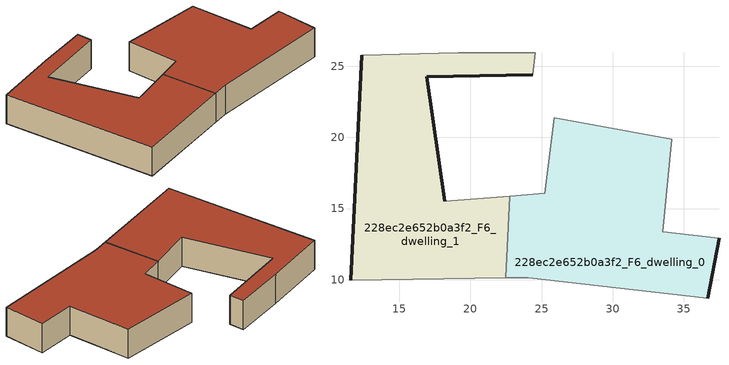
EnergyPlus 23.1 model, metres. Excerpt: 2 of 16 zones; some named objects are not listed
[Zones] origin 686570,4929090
228ec2e652b0a3f2_F6_dwelling_0
 floor to 228ec2e652b0a3f2_F5_dwelling_0 (EU_floor_Construction): 36.67,8.68 37.47,12.92 33.53,13.38 34.14,19.86 25.89,21.37 25.23,16.08 22.77,15.88 22.48,10.13 24.06,10.16 z18
 wall outside (EU_wall_Construction): 37.47,12.92 36.67,8.68 z18:21
 wall adiabatic (EU_wall_Construction): 36.67,8.68 24.06,10.16 22.48,10.13 / 22.77,15.88 25.23,16.08 25.89,21.37 34.14,19.86 33.53,13.38 37.47,12.92 z18:21
 wall to 228ec2e652b0a3f2_F6_dwelling_1 (EU_wall_Construction): 22.48,10.13 22.77,15.88 z18:21
 roof outside (EU_roof_Construction): 34.14,19.86 33.53,13.38 37.47,12.92 36.67,8.68 24.06,10.16 22.48,10.13 22.77,15.88 25.23,16.08 25.89,21.37 z21
228ec2e652b0a3f2_F6_dwelling_1
 floor to 228ec2e652b0a3f2_F5_dwelling_1 (EU_floor_Construction): 22.48,10.13 22.77,15.88 18.19,15.5 16.94,24.25 24.38,24.41 24.57,25.93 19.15,25.96 12.37,25.75 11.58,9.97 z18
 wall outside (EU_wall_Construction): 11.58,9.97 12.37,25.75 / 24.38,24.41 16.94,24.25 18.19,15.5 z18:21
 wall adiabatic (EU_wall_Construction): 18.19,15.5 22.77,15.88 / 22.48,10.13 11.58,9.97 / 12.37,25.75 19.15,25.96 24.57,25.93 24.38,24.41 z18:21
 roof outside (EU_roof_Construction): 24.57,25.93 24.38,24.41 16.94,24.25 18.19,15.5 22.77,15.88 22.48,10.13 11.58,9.97 12.37,25.75 19.15,25.96 z21
[Building]
EU S2 Campaign: North Axis=0; Terrain=City; Solar Distribution=FullExterior
[Site:Location]
Bologna: Latitude=44.5; Longitude=11.25; Time Zone=1; Elevation=37
[SizingPeriod:WeatherFileDays]
AnnualSizingPeriod: Begin Month=1; Begin Day of Month=1; End Month=12; End Day of Month=31; Day of Week for Start Day=Monday; Use Weather File Daylight Saving Period=No; Use Weather File Rain and Snow Indicators=No
[MATERIAL]
EU_InternalMass_Material: Roughness=MediumRough; Thickness=0.1; Conductivity=1; Density=1800; Specific Heat=900; Thermal Absorptance=0.9; Solar Absorptance=0.7; Visible Absorptance=0.7
[MATERIAL:NOMASS] Roughness=MediumRough; Thermal Absorptance=0.9; Solar Absorptance=0.7; Visible Absorptance=0.7
Name | Thermal Resistance
EU_wall_NoMass | 0.905828
EU_roof_NoMass | 0.37593
EU_floor_NoMass | 0.67114
[CONSTRUCTION]
EU_wall_Construction: EU_wall_NoMass
EU_roof_Construction: EU_roof_NoMass
EU_floor_Construction: EU_floor_NoMass
EU_InternalMass_Construction: EU_InternalMass_Material
[ZONE] Type=1; Multiplier=1; Ceiling Height=autocalculate; Floor Area=autocalculate; Part of Total Floor Area=Yes
Name | Volume
228ec2e652b0a3f2_F6_dwelling_0 | 371.112
228ec2e652b0a3f2_F6_dwelling_1 | 382.592
[INTERNALMASS] Construction=EU_InternalMass_Construction; Surface Area=188.432
Name | Zone or ZoneList
228ec2e652b0a3f2_F6_dwelling_0_EU_InternalMass | 228ec2e652b0a3f2_F6_dwelling_0
228ec2e652b0a3f2_F6_dwelling_1_EU_InternalMass | 228ec2e652b0a3f2_F6_dwelling_1
[OTHEREQUIPMENT] Fuel Type=Electricity; Design Level Calculation Method=Watts/Area; Power per Zone Floor Area=1; Fraction Latent=0; Fraction Radiant=0; Fraction Lost=0; Carbon Dioxide Generation Rate=0; EndUse Subcategory=EU_Step8_InternalGains
Name | Zone or ZoneList or Space or SpaceList | Schedule
EU_Step8_InternalGain_228ec2e652b0a3f2_F6_dwelling_0_f000 | 228ec2e652b0a3f2_F6_dwelling_0 | EU_Step8_GainSchedule_228ec2e652b0a3f2_F6_dwelling_0_f000
EU_Step8_InternalGain_228ec2e652b0a3f2_F6_dwelling_1_f000 | 228ec2e652b0a3f2_F6_dwelling_1 | EU_Step8_GainSchedule_228ec2e652b0a3f2_F6_dwelling_1_f000
[ZONEVENTILATION:DESIGNFLOWRATE] Schedule=EU_AlwaysOn; Design Flow Rate Calculation Method=AirChanges/Hour; Air Changes per Hour=0.73129; Ventilation Type=Natural; Fan Pressure Rise=0; Fan Total Efficiency=1; Constant Term Coefficient=1; Temperature Term Coefficient=0; Velocity Term Coefficient=0; Velocity Squared Term Coefficient=0; Minimum Indoor Temperature=-100; Maximum Indoor Temperature=100; Delta Temperature=-100; Minimum Outdoor Temperature=-100; Maximum Outdoor Temperature=100; Maximum Wind Speed=40
Name | Zone or ZoneList or Space or SpaceList
EU_ConstantAir_228ec2e652b0a3f2_F6_dwelling_0 | 228ec2e652b0a3f2_F6_dwelling_0
EU_ConstantAir_228ec2e652b0a3f2_F6_dwelling_1 | 228ec2e652b0a3f2_F6_dwelling_1
[HVACTEMPLATE:ZONE:IDEALLOADSAIRSYSTEM] System Availability Schedule=EU_AlwaysOn; Maximum Heating Supply Air Temperature=50; Minimum Cooling Supply Air Temperature=13; Maximum Heating Supply Air Humidity Ratio=0.0156; Minimum Cooling Supply Air Humidity Ratio=0.0077; Heating Limit=NoLimit; Cooling Limit=NoLimit; Heating Availability Schedule=EU_AlwaysOn; Cooling Availability Schedule=EU_CoolingOff; Dehumidification Control Type=ConstantSensibleHeatRatio; Cooling Sensible Heat Ratio=0.7; Dehumidification Setpoint=60; Humidification Control Type=None; Humidification Setpoint=30; Outdoor Air Method=None; Outdoor Air Flow Rate per Person=0.00944; Outdoor Air Flow Rate per Zone Floor Area=0; Outdoor Air Flow Rate per Zone=0; Demand Controlled Ventilation Type=None; Outdoor Air Economizer Type=NoEconomizer; Heat Recovery Type=None; Sensible Heat Recovery Effectiveness=0.7; Latent Heat Recovery Effectiveness=0.65
Name | Template Thermostat
228ec2e652b0a3f2_F6_dwelling_0 | EU_HeatOnly_228ec2e652b0a3f2_F6_dwelling_0
228ec2e652b0a3f2_F6_dwelling_1 | EU_HeatOnly_228ec2e652b0a3f2_F6_dwelling_1
[SIZING:ZONE] Zone Cooling Design Supply Air Temperature Input Method=SupplyAirTemperature; Zone Cooling Design Supply Air Temperature=13; Zone Heating Design Supply Air Temperature Input Method=SupplyAirTemperature; Zone Heating Design Supply Air Temperature=50; Zone Cooling Design Supply Air Humidity Ratio=0.008; Zone Heating Design Supply Air Humidity Ratio=0.008; Cooling Design Air Flow Method=DesignDay; Cooling Design Air Flow Rate=0; Cooling Minimum Air Flow per Zone Floor Area=0.000762; Cooling Minimum Air Flow=0; Cooling Minimum Air Flow Fraction=0.2; Heating Design Air Flow Method=DesignDay; Heating Design Air Flow Rate=0; Heating Maximum Air Flow per Zone Floor Area=0.002032; Heating Maximum Air Flow=0.141576; Heating Maximum Air Flow Fraction=0.3; Account for Dedicated Outdoor Air System=No; Dedicated Outdoor Air System Control Strategy=NeutralSupplyAir; Dedicated Outdoor Air Low Setpoint Temperature for Design=autosize; Dedicated Outdoor Air High Setpoint Temperature for Design=autosize; Zone Load Sizing Method=Sensible Load Only No Latent Load; Zone Latent Cooling Design Supply Air Humidity Ratio Input Method=HumidityRatioDifference; Zone Cooling Design Supply Air Humidity Ratio Difference=0.005; Zone Latent Heating Design Supply Air Humidity Ratio Input Method=HumidityRatioDifference; Zone Humidification Design Supply Air Humidity Ratio Difference=0.005
228ec2e652b0a3f2_F6_dwelling_0; 228ec2e652b0a3f2_F6_dwelling_1
[SCHEDULE:CONSTANT]
Name | Hourly Value
EU_AlwaysOn | 1
EU_CoolingOff | 0
[SCHEDULE:FILE] Column Number=1; Rows to Skip at Top=0; Number of Hours of Data=8760; Column Separator=Comma; Interpolate to Timestep=No; Minutes per Item=60; Adjust Schedule for Daylight Savings=Yes
Name | File
EU_Step8_GainSchedule_228ec2e652b0a3f2_F6_dwelling_0_f000 | ../../schedules/228ec2e652b0a3f2/228ec2e652b0a3f2_F6_dwelling_0_f000_gain.csv
EU_Step8_GainSchedule_228ec2e652b0a3f2_F6_dwelling_1_f000 | ../../schedules/228ec2e652b0a3f2/228ec2e652b0a3f2_F6_dwelling_1_f000_gain.csv
